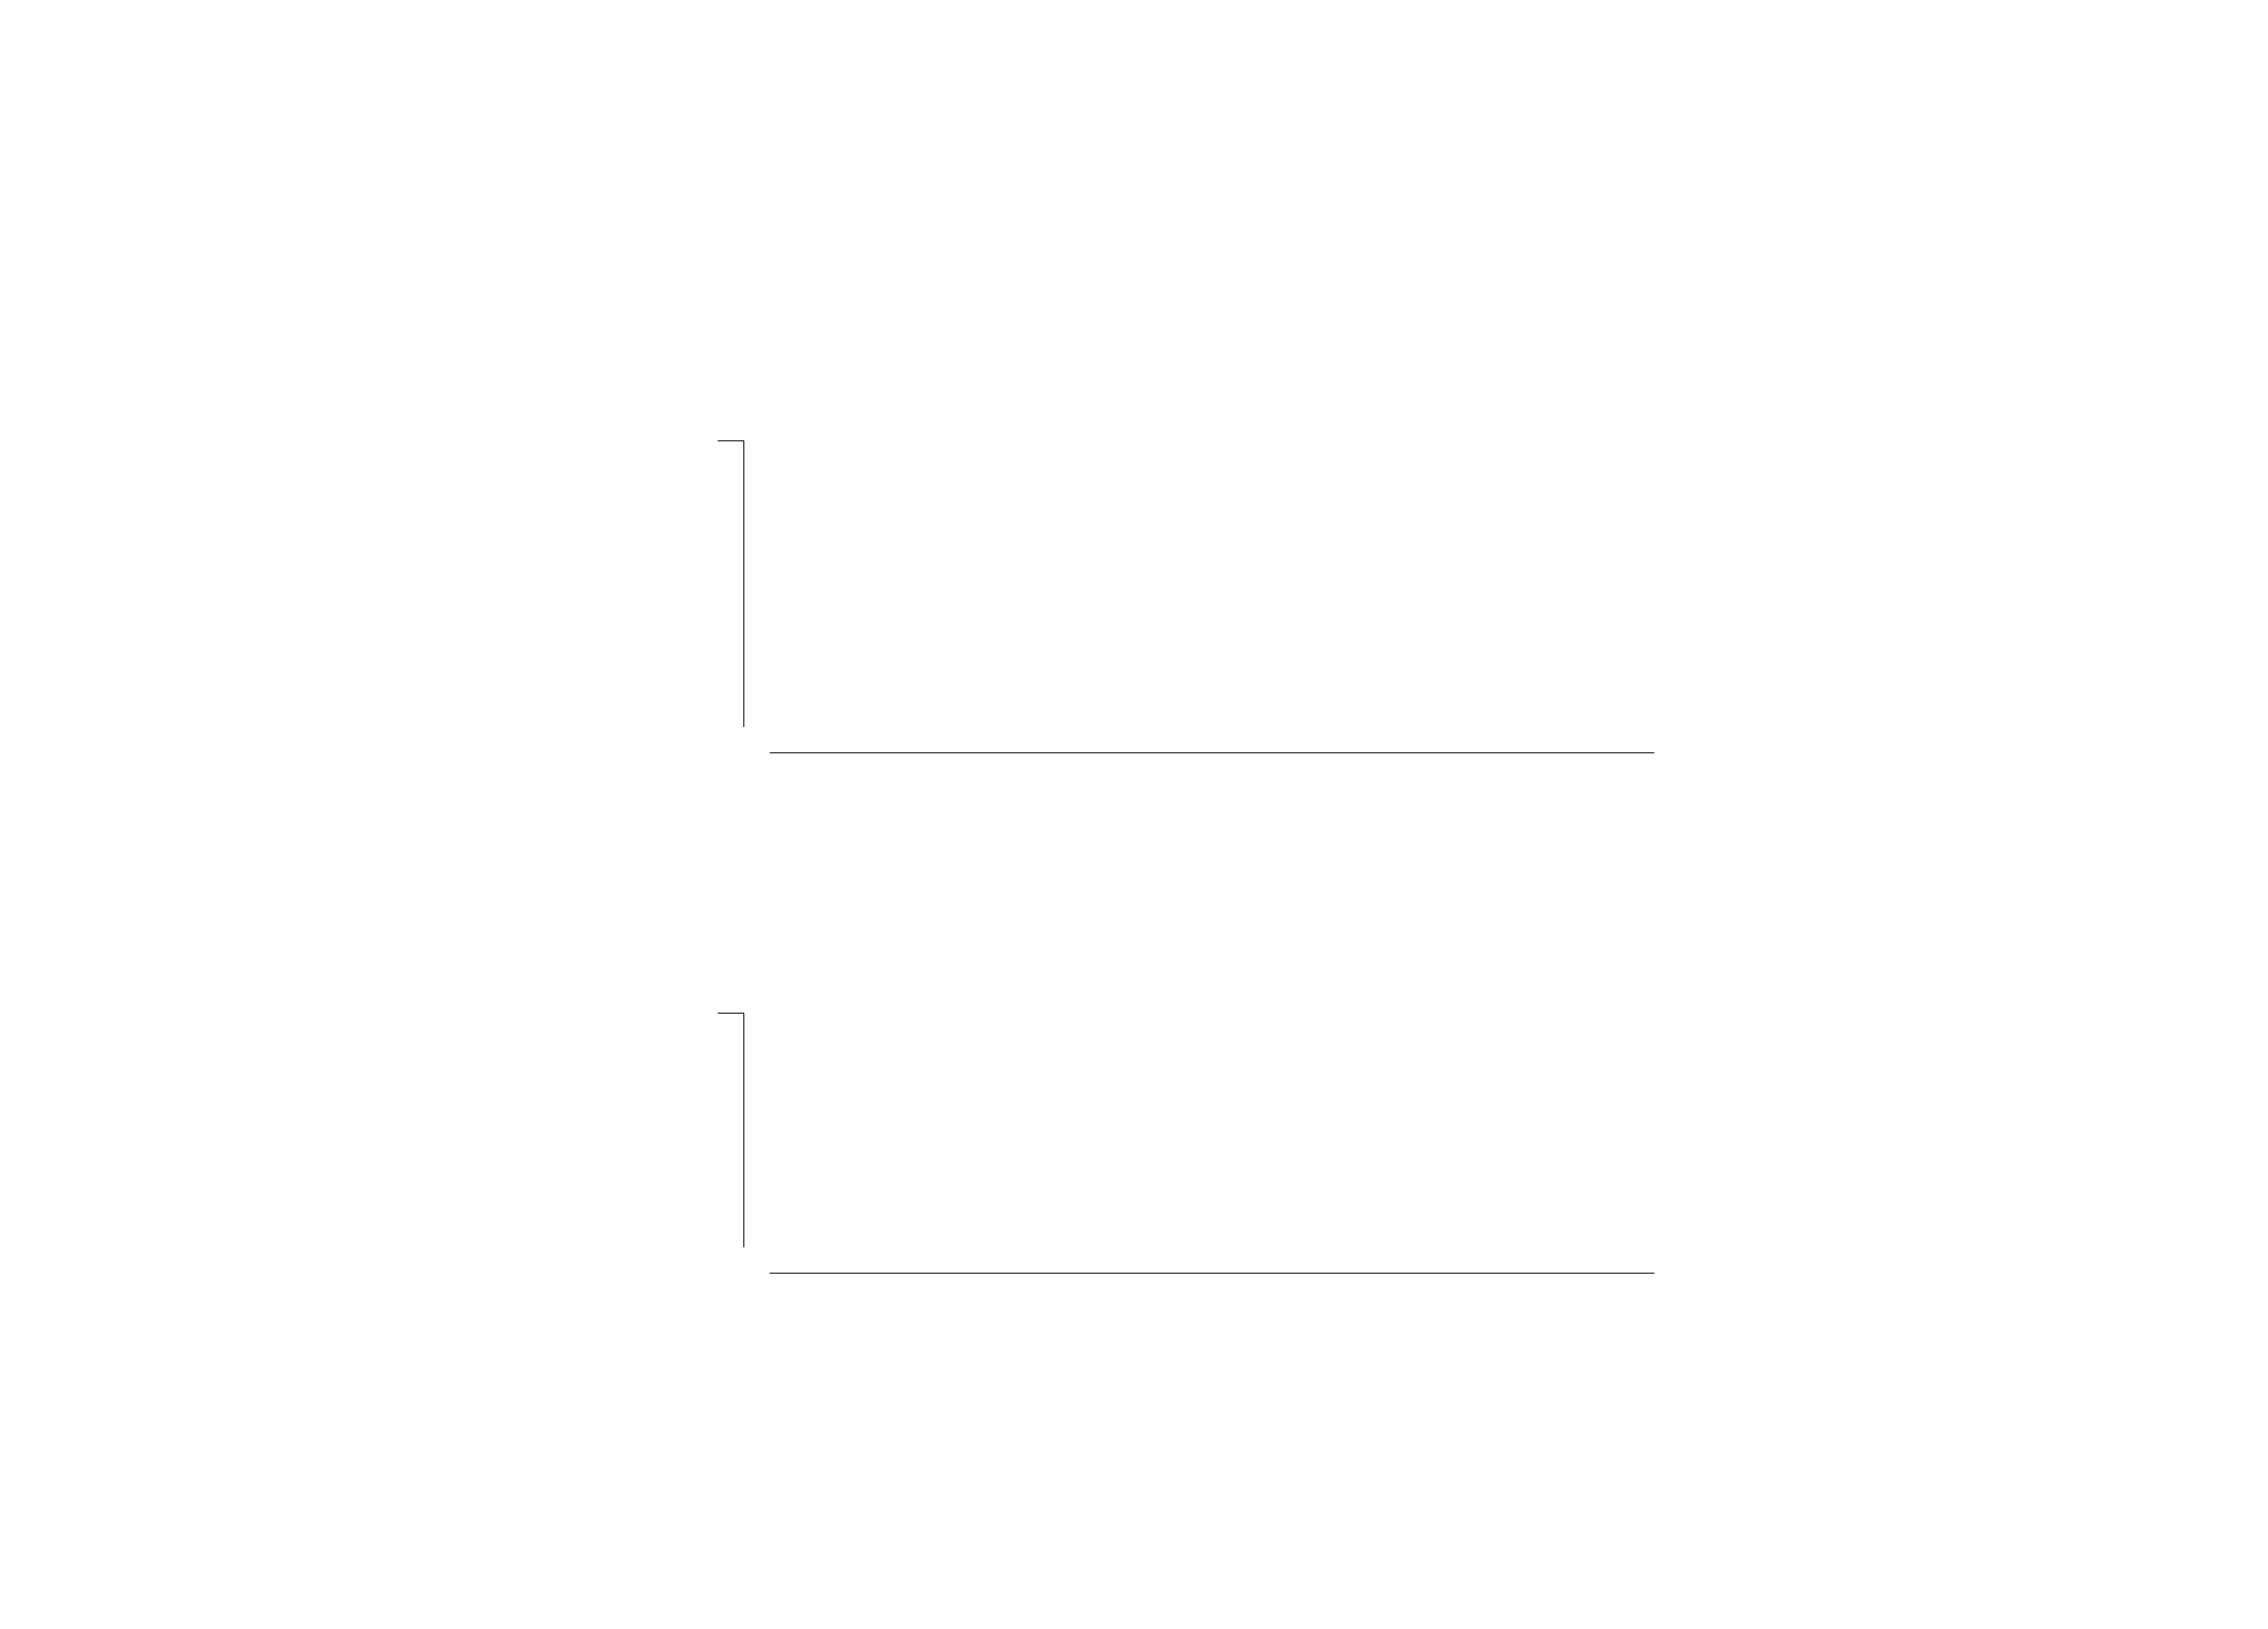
# Model space of a CAD drawing. Header units: millimetres. Extents: x 1 to 1259, y 1 to 890.
import ezdxf

# ---------------------------------------------------------------- set-up
doc = ezdxf.new("R2010")
doc.units = ezdxf.units.MM
doc.layers.add('WIRES', color=7, linetype='Continuous', lineweight=18)

msp = doc.modelspace()

# ---------------------------------------------------------------- linework, layer by layer
at = {"layer": 'WIRES'}
for p, q in [((390, 661), (405, 661)), ((405, 661), (405, 496)), ((420, 481), (930, 481)), ((390, 331), (405, 331)), ((405, 331), (405, 196)), ((420, 181), (930, 181))]:
    msp.add_line(p, q, dxfattribs=at)

doc.saveas('drawing.dxf')
